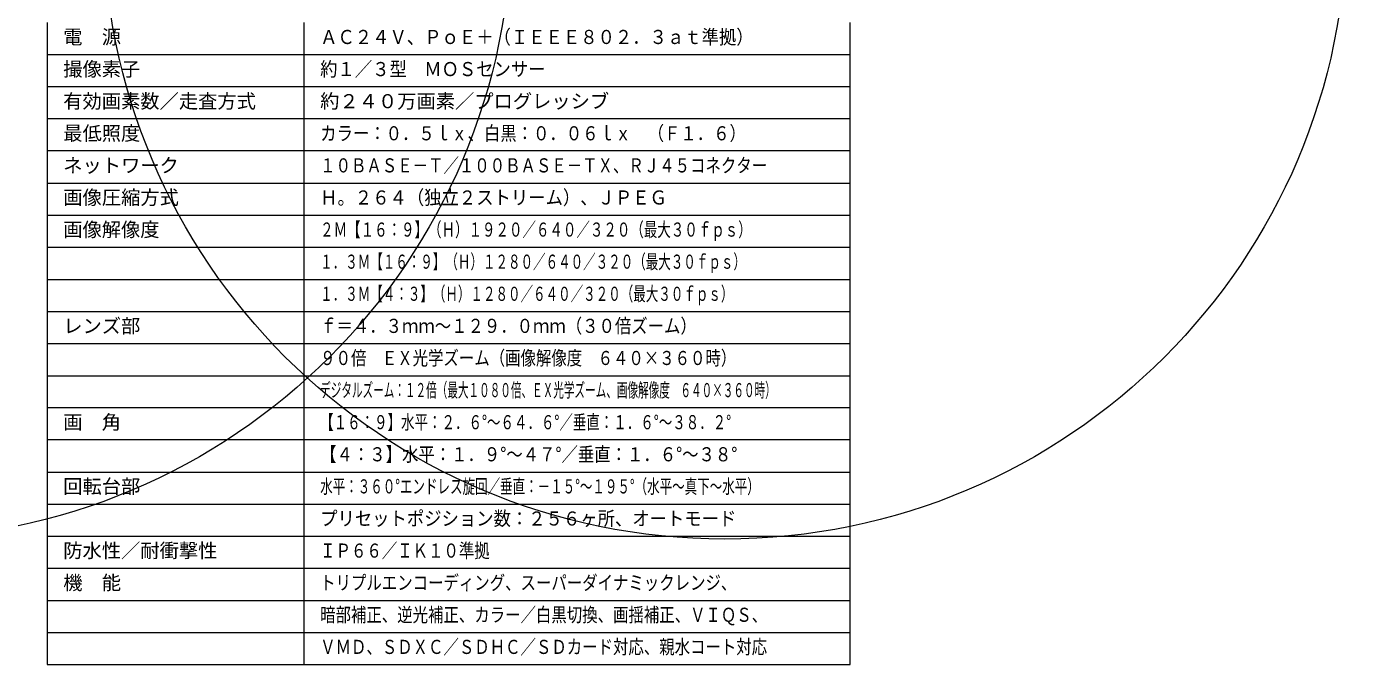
# Model space of a CAD drawing. Units: millimetres, scale not verified. Extents: x -184 to 140, y -117 to 117.
# Drawn here: x -65.8 to 139.7, y -116.5 to -17.1 of the extents above; entities that cross this region are included whole.
import ezdxf
from ezdxf.enums import TextEntityAlignment as Align

# ---------------------------------------------------------------- set-up
doc = ezdxf.new("R2010")
doc.units = ezdxf.units.MM
doc.header["$LTSCALE"] = 0.125
doc.layers.add('0-1_WAKU', color=1, linetype='Continuous', lineweight=18)
doc.layers.add('0-4_GAIKEI', color=1, linetype='Continuous', lineweight=18)
doc.layers.add('0-2_MOJI1', color=7, linetype='Continuous')
doc.styles.add('ＭＳ ゴシック', font='')
doc.styles.get('ＭＳ ゴシック').set_extended_font_data('MS Gothic')

msp = doc.modelspace()

# ---------------------------------------------------------------- linework, layer by layer
at = {"layer": '0-1_WAKU', "color": 4}
for p, q in [((-62.5708, -16.5051), (-62.5708, -116.5051)), ((-22.5708, -116.5051), (-22.5708, -16.5051)), ((62.4292, -116.5051), (62.4292, -16.5051)), ((-62.5708, -116.5051), (62.4292, -116.5051))]:
    msp.add_line(p, q, dxfattribs=at)
at = {"layer": '0-1_WAKU'}
for p, q in [((62.4292, -21.5051), (-62.5708, -21.5051)), ((62.4292, -26.5051), (-62.5708, -26.5051)), ((62.4292, -31.5051), (-62.5708, -31.5051)), ((62.4292, -36.5051), (-62.5708, -36.5051)), ((-62.5708, -41.5051), (62.4292, -41.5051)), ((-62.5708, -46.5051), (62.4292, -46.5051)), ((-62.5708, -51.5051), (62.4292, -51.5051)), ((-62.5708, -56.5051), (62.4292, -56.5051)), ((-62.5708, -61.5051), (62.4292, -61.5051)), ((-62.5708, -66.5051), (62.4292, -66.5051)), ((-62.5708, -71.5051), (62.4292, -71.5051)), ((62.4292, -76.5051), (-62.5708, -76.5051)), ((62.4292, -81.5051), (-62.5708, -81.5051)), ((-62.5708, -86.5051), (62.4292, -86.5051)), ((-62.5708, -91.5051), (62.4292, -91.5051)), ((-62.5708, -96.5051), (62.4292, -96.5051)), ((-62.5708, -101.5051), (62.4292, -101.5051)), ((-62.5708, -106.5051), (62.4292, -106.5051)), ((-62.5708, -111.5051), (62.4292, -111.5051))]:
    msp.add_line(p, q, dxfattribs=at)
at = {"layer": '0-4_GAIKEI'}
for centre in [(-87.0541, -0.1627), (42.9451, -0.1627)]:
    msp.add_circle(centre, 96.7879, dxfattribs=at)

# ---------------------------------------------------------------- texts
at = {"layer": '0-2_MOJI1', "style": 'ＭＳ ゴシック'}
for s, p in [('電\u3000源', (-60.0708, -20.5051)), ('撮像素子', (-60.0708, -25.5051)), ('有効画素数／走査方式', (-60.0708, -30.5051)), ('約２４０万画素／プログレッシブ', (-20.0708, -30.5051)), ('最低照度', (-60.0708, -35.5051)), ('ネットワーク', (-60.0708, -40.5051)), ('画像圧縮方式', (-60.0708, -45.5051)), ('画像解像度', (-60.0708, -50.5051)), ('レンズ部', (-60.0708, -65.5051)), ('画\u3000角', (-60.0708, -80.5051)), ('回転台部', (-60.0708, -90.5051)), ('防水性／耐衝撃性', (-60.0708, -100.5051)), ('機\u3000能', (-60.0708, -105.5051))]:
    msp.add_text(s, height=2.199, dxfattribs=at).set_placement(p, align=Align.BOTTOM_LEFT)
for s, width, p in [('ＡＣ２４Ｖ、ＰｏＥ＋（ＩＥＥＥ８０２．３ａｔ準拠）', 0.9, (-20.0708, -20.5051)), ('約１／３型\u3000ＭＯＳセンサー', 0.9, (-20.0708, -25.5051)), ('カラー：０．５ｌｘ、白黒：０．０６ｌｘ\u3000（Ｆ１．６）', 0.85, (-20.0708, -35.5051)), ('１０ＢＡＳＥ－Ｔ／１００ＢＡＳＥ－ＴＸ、ＲＪ４５コネクター', 0.8, (-20.0708, -40.5051)), ('Ｈ。２６４（独立２ストリーム）、ＪＰＥＧ', 0.9, (-20.0708, -45.5051)), ('２Ｍ【１６：９】（Ｈ）１９２０／６４０／３２０（最大３０ｆｐｓ）', 0.7, (-20.0708, -50.5051)), ('１．３Ｍ【１６：９】（Ｈ）１２８０／６４０／３２０（最大３０ｆｐｓ）', 0.65, (-20.0708, -55.5051)), ('１．３Ｍ【４：３】（Ｈ）１２８０／６４０／３２０（最大３０ｆｐｓ）', 0.65, (-20.0708, -60.5051)), ('ｆ＝４．３ｍｍ～１２９．０ｍｍ（３０倍ズーム）', 0.85, (-20.0708, -65.5051)), ('９０倍\u3000ＥＸ光学ズーム（画像解像度\u3000６４０×３６０時）', 0.8, (-20.0708, -70.5051)), ('デジタルズーム：１２倍（最大１０８０倍、ＥＸ光学ズーム、画像解像度\u3000６４０×３６０時）', 0.55, (-20.0708, -75.5051)), ('【１６：９】水平：２．６°～６４．６°／垂直：１．６°～３８．２°', 0.7, (-20.0708, -80.5051)), ('【４：３】水平：１．９°～４７°／垂直：１．６°～３８°', 0.85, (-20.0708, -85.5051)), ('水平：３６０°エンドレス旋回／垂直：－１５°～１９５°（水平～真下～水平）', 0.65, (-20.0708, -90.5051)), ('プリセットポジション数：２５６ヶ所、オートモード', 0.9, (-20.0708, -95.5051)), ('ＩＰ６６／ＩＫ１０準拠', 0.8, (-20.0708, -100.5051)), ('トリプルエンコーディング、スーパーダイナミックレンジ、', 0.8, (-20.0708, -105.5051)), ('暗部補正、逆光補正、カラー／白黒切換、画揺補正、ＶＩＱＳ、', 0.8, (-20.0708, -110.5051)), ('ＶＭＤ、ＳＤＸＣ／ＳＤＨＣ／ＳＤカード対応、親水コート対応', 0.8, (-20.0708, -115.5051))]:
    msp.add_text(s, height=2.199, dxfattribs=dict(at, width=width)).set_placement(p, align=Align.BOTTOM_LEFT)

doc.saveas('drawing.dxf')
